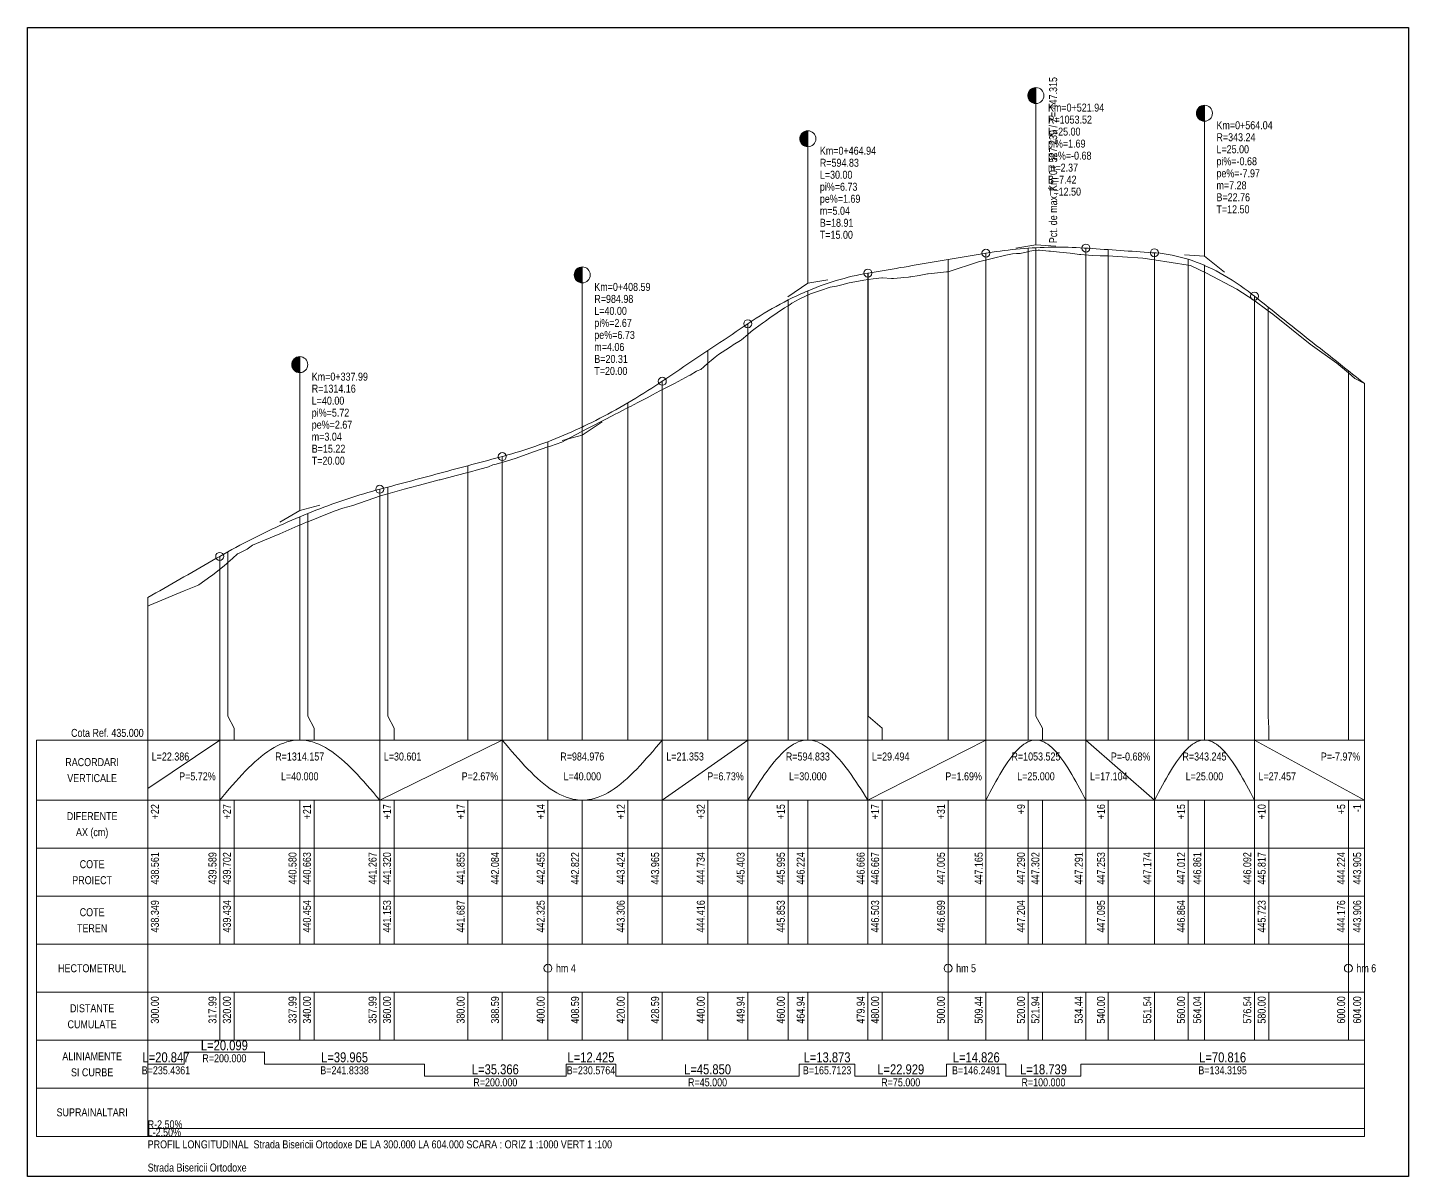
# Model space of a CAD drawing. Extents: x -600 to 1621, y -3670 to 287.
# Drawn here: x 425 to 770, y 0 to 287 of the extents above; entities that cross this region are included whole.
import ezdxf
from ezdxf.enums import TextEntityAlignment as Align

# ---------------------------------------------------------------- set-up
doc = ezdxf.new("R2010")
doc.units = 0
doc.layers.add('ARD-No Plot', color=7, linetype='Continuous', lineweight=0, plot=False)
doc.layers.add('Cartus', color=8, linetype='Continuous')
for name, color, linetype, lineweight in [('L-C. Ref', 7, 'Continuous', 0), ('L-cote-ex', 7, 'Continuous', 0), ('L-Cote-Pr', 7, 'Continuous', 0), ('L-Curbe', 7, 'Continuous', 0), ('L-Cut-Fill', 7, 'Continuous', 0), ('L-Design', 7, 'Continuous', 0), ('L-Exist', 7, 'Continuous', 0), ('L-LINES', 7, 'Continuous', 0), ('L-Min-Max', 7, 'Continuous', 0), ('L-Pante-Tran', 7, 'Continuous', 0), ('L-rac-Vert', 7, 'Continuous', 0), ('L-TEXT', 7, 'Continuous', 0)]:
    doc.layers.add(name, color=color, linetype=linetype, lineweight=lineweight)
doc.styles.add('Arial', font='arial.ttf', dxfattribs={"width": 0.8})

# ---------------------------------------------------------------- blocks, each defined once
blk = doc.blocks.new('A3_TRANSV_ALIN_TIRENA')
at = {"layer": 'Cartus'}
blk.add_lwpolyline([(0, 0), (0, 287), (345, 287), (345, 0)], close=True, dxfattribs=at)

msp = doc.modelspace()

# ---------------------------------------------------------------- linework, layer by layer
at = {"layer": 'L-Curbe'}
for p, q in [((455.01, 28), (464.12, 28)), ((464.12, 28), (464.12, 31)), ((464.12, 31), (484.22, 31)), ((484.22, 31), (484.22, 28)), ((484.22, 28), (524.19, 28)), ((524.19, 28), (524.19, 25)), ((559.55, 25), (559.55, 28)), ((559.55, 28), (571.98, 28)), ((571.98, 28), (571.98, 25)), ((617.83, 25), (617.83, 28)), ((617.83, 28), (631.7, 28)), ((631.7, 28), (631.7, 25)), ((654.63, 25), (654.63, 28)), ((654.63, 28), (669.46, 28)), ((669.46, 28), (669.46, 25)), ((688.19, 25), (688.19, 28)), ((688.19, 28), (759.01, 28)), ((524.19, 25), (559.55, 25)), ((571.98, 25), (617.83, 25)), ((631.7, 25), (654.63, 25)), ((669.46, 25), (688.19, 25))]:
    msp.add_line(p, q, dxfattribs=at)
at = {"layer": 'L-Design'}
msp.add_lwpolyline([(455.01, 144.61), (456.01, 145.18), (457.01, 145.75), (458.01, 146.32), (459.01, 146.89), (460.01, 147.47), (461.01, 148.04), (462.01, 148.61), (463.01, 149.18), (464.01, 149.75), (465.01, 150.32), (466.01, 150.9), (467.01, 151.47), (468.01, 152.04), (469.01, 152.61), (470.01, 153.18), (471.01, 153.75), (472.01, 154.33), (473, 154.89), (473.01, 154.9), (474.01, 155.46), (475.01, 156.02), (476.01, 156.58), (477.01, 157.12), (478.01, 157.66), (479.01, 158.19), (480.01, 158.71), (481.01, 159.23), (482.01, 159.73), (483.01, 160.23), (484.01, 160.72), (485.01, 161.21), (486.01, 161.68), (487.01, 162.15), (488.01, 162.61), (489.01, 163.07), (490.01, 163.51), (491.01, 163.95), (492.01, 164.38), (493, 164.8), (493.01, 164.81), (494.01, 165.22), (495.01, 165.63), (496.01, 166.03), (497.01, 166.42), (498.01, 166.81), (499.01, 167.18), (500.01, 167.55), (501.01, 167.92), (502.01, 168.27), (503.01, 168.62), (504.01, 168.96), (505.01, 169.29), (506.01, 169.61), (507.01, 169.93), (508.01, 170.24), (509.01, 170.54), (510.01, 170.83), (511.01, 171.12), (512.01, 171.4), (513, 171.67), (513.01, 171.67), (514.01, 171.94), (515.01, 172.2), (516.01, 172.47), (517.01, 172.74), (518.01, 173.01), (519.01, 173.27), (520.01, 173.54), (521.01, 173.81), (522.01, 174.07), (523.01, 174.34), (524.01, 174.61), (525.01, 174.88), (526.01, 175.14), (527.01, 175.41), (528.01, 175.68), (529.01, 175.95), (530.01, 176.21), (531.01, 176.48), (532.01, 176.75), (533.01, 177.01), (534.01, 177.28), (535.01, 177.55), (536.01, 177.82), (537.01, 178.08), (538.01, 178.35), (539.01, 178.62), (540.01, 178.88), (541.01, 179.15), (542.01, 179.42), (543.01, 179.69), (543.6, 179.84), (544.01, 179.95), (545.01, 180.23), (546.01, 180.52), (547.01, 180.81), (548.01, 181.12), (549.01, 181.44), (550.01, 181.76), (551.01, 182.1), (552.01, 182.45), (553.01, 182.81), (554.01, 183.17), (555.01, 183.55), (556.01, 183.94), (557.01, 184.34), (558.01, 184.75), (559.01, 185.17), (560.01, 185.59), (561.01, 186.03), (562.01, 186.48), (563.01, 186.94), (563.6, 187.22), (564.01, 187.41), (565.01, 187.89), (566.01, 188.38), (567.01, 188.88), (568.01, 189.39), (569.01, 189.91), (570.01, 190.44), (571.01, 190.98), (572.01, 191.53), (573.01, 192.09), (574.01, 192.66), (575.01, 193.24), (576.01, 193.83), (577.01, 194.44), (578.01, 195.05), (579.01, 195.67), (580.01, 196.3), (581.01, 196.94), (582.01, 197.6), (583.01, 198.26), (583.6, 198.65), (584.01, 198.93), (585.01, 199.6), (586.01, 200.28), (587.01, 200.95), (588.01, 201.62), (589.01, 202.3), (590.01, 202.97), (591.01, 203.64), (592.01, 204.32), (593.01, 204.99), (594.01, 205.66), (595.01, 206.34), (596.01, 207.01), (597.01, 207.68), (598.01, 208.36), (599.01, 209.03), (600.01, 209.7), (601.01, 210.37), (602.01, 211.05), (603.01, 211.72), (604.01, 212.39), (604.96, 213.03), (605.01, 213.07), (606.01, 213.73), (607.01, 214.38), (608.01, 215.01), (609.01, 215.62), (610.01, 216.22), (611.01, 216.8), (612.01, 217.36), (613.01, 217.91), (614.01, 218.44), (615.01, 218.95), (616.01, 219.45), (617.01, 219.93), (618.01, 220.39), (619.01, 220.83), (619.96, 221.24), (620.01, 221.26), (621.01, 221.67), (622.01, 222.07), (623.01, 222.45), (624.01, 222.81), (625.01, 223.15), (626.01, 223.48), (627.01, 223.79), (628.01, 224.09), (629.01, 224.36), (630.01, 224.62), (631.01, 224.87), (632.01, 225.09), (633.01, 225.3), (634.01, 225.5), (634.96, 225.66), (635.01, 225.67), (636.01, 225.84), (637.01, 226.01), (638.01, 226.18), (639.01, 226.35), (640.01, 226.52), (641.01, 226.69), (642.01, 226.86), (643.01, 227.03), (644.01, 227.19), (645.01, 227.36), (646.01, 227.53), (647.01, 227.7), (648.01, 227.87), (649.01, 228.04), (650.01, 228.21), (651.01, 228.38), (652.01, 228.55), (653.01, 228.72), (654.01, 228.88), (655.01, 229.05), (656.01, 229.22), (657.01, 229.39), (658.01, 229.56), (659.01, 229.73), (660.01, 229.9), (661.01, 230.07), (662.01, 230.24), (663.01, 230.41), (664.01, 230.57), (664.45, 230.65), (665.01, 230.74), (666.01, 230.9), (667.01, 231.05), (668.01, 231.19), (669.01, 231.32), (670.01, 231.44), (671.01, 231.55), (672.01, 231.65), (673.01, 231.75), (674.01, 231.83), (675.01, 231.9), (676.01, 231.97), (676.95, 232.02), (677.01, 232.02), (678.01, 232.07), (679.01, 232.1), (680.01, 232.13), (681.01, 232.14), (682.01, 232.15), (683.01, 232.15), (684.01, 232.14), (685.01, 232.12), (686.01, 232.08), (687.01, 232.04), (688.01, 231.99), (689.01, 231.94), (689.45, 231.91), (690.01, 231.87), (691.01, 231.8), (692.01, 231.73), (693.01, 231.66), (694.01, 231.59), (695.01, 231.53), (696.01, 231.46), (697.01, 231.39), (698.01, 231.32), (699.01, 231.25), (700.01, 231.18), (701.01, 231.12), (702.01, 231.05), (703.01, 230.98), (704.01, 230.91), (705.01, 230.84), (706.01, 230.77), (706.55, 230.74), (707.01, 230.7), (708.01, 230.61), (709.01, 230.48), (710.01, 230.33), (711.01, 230.14), (712.01, 229.93), (713.01, 229.69), (714.01, 229.42), (715.01, 229.12), (716.01, 228.79), (717.01, 228.43), (718.01, 228.04), (719.01, 227.63), (719.05, 227.61), (720.01, 227.18), (721.01, 226.7), (722.01, 226.2), (723.01, 225.67), (724.01, 225.11), (725.01, 224.51), (726.01, 223.89), (727.01, 223.24), (728.01, 222.56), (729.01, 221.86), (730.01, 221.12), (731.01, 220.35), (731.55, 219.92), (732.01, 219.56), (733.01, 218.76), (734.01, 217.97), (735.01, 217.17), (736.01, 216.37), (737.01, 215.58), (738.01, 214.78), (739.01, 213.98), (740.01, 213.19), (741.01, 212.39), (742.01, 211.59), (743.01, 210.8), (744.01, 210), (745.01, 209.2), (746.01, 208.41), (747.01, 207.61), (748.01, 206.81), (749.01, 206.02), (750.01, 205.22), (751.01, 204.42), (752.01, 203.63), (753.01, 202.83), (754.01, 202.03), (755.01, 201.24), (756.01, 200.44), (757.01, 199.64), (758.01, 198.85), (759.01, 198.05)], dxfattribs=at)
at = {"layer": 'L-Exist'}
for p, q in [((675.01, 231.04), (676.36, 231.34)), ((676.36, 231.34), (677.49, 231.4)), ((677.49, 231.4), (677.88, 231.42)), ((677.88, 231.42), (680.16, 231.19)), ((680.16, 231.19), (680.58, 231.14)), ((655.04, 226), (662.57, 228.51)), ((662.57, 228.51), (669.46, 230.15)), ((669.46, 230.15), (671.06, 230.51)), ((671.06, 230.51), (672.13, 230.55)), ((672.13, 230.55), (673.03, 230.57)), ((673.03, 230.57), (674.81, 231)), ((674.81, 231), (675.01, 231.04)), ((680.58, 231.14), (682.84, 230.91)), ((682.84, 230.91), (685.52, 230.61)), ((685.52, 230.61), (687.84, 230.32)), ((687.84, 230.32), (688.19, 230.3)), ((688.19, 230.3), (690.98, 230.08)), ((690.98, 230.08), (693.01, 230.01)), ((693.01, 230.01), (694.24, 230)), ((694.24, 230), (695.01, 229.95)), ((695.01, 229.95), (698.55, 229.75)), ((698.55, 229.75), (703.63, 229.42)), ((703.63, 229.42), (706.47, 229.01)), ((706.47, 229.01), (715.01, 227.64)), ((636.29, 224.21), (638.41, 224.47)), ((638.41, 224.47), (638.58, 224.46)), ((638.58, 224.46), (640.87, 224.35)), ((640.87, 224.35), (641.36, 224.32)), ((641.36, 224.32), (643.17, 224.49)), ((643.17, 224.49), (643.86, 224.54)), ((643.86, 224.54), (645.08, 224.69)), ((645.08, 224.69), (645.46, 224.72)), ((645.46, 224.72), (645.69, 224.73)), ((645.69, 224.73), (647.75, 225.1)), ((647.75, 225.1), (649.83, 225.45)), ((649.83, 225.45), (650.04, 225.47)), ((650.04, 225.47), (652.34, 225.73)), ((652.34, 225.73), (654.63, 225.96)), ((654.63, 225.96), (655.01, 225.99)), ((655.01, 225.99), (655.04, 226)), ((715.01, 227.64), (715.57, 227.55)), ((715.57, 227.55), (719.57, 225.63)), ((719.57, 225.63), (727.15, 221.63)), ((620.64, 220.49), (623.08, 221.36)), ((623.08, 221.36), (625.5, 222.18)), ((625.5, 222.18), (627.1, 222.37)), ((627.1, 222.37), (628.45, 222.7)), ((628.45, 222.7), (630.32, 223.25)), ((630.32, 223.25), (631.7, 223.5)), ((631.7, 223.5), (633.99, 223.88)), ((633.99, 223.88), (635.01, 224.03)), ((635.01, 224.03), (636.29, 224.21)), ((727.15, 221.63), (731.39, 218.94)), ((614.16, 216.98), (615.01, 217.53)), ((615.01, 217.53), (615.54, 217.86)), ((615.54, 217.86), (615.99, 218.13)), ((615.99, 218.13), (617.83, 219.18)), ((617.83, 219.18), (618.11, 219.34)), ((618.11, 219.34), (620.64, 220.49)), ((731.39, 218.94), (735.01, 216.23)), ((609.34, 213.7), (610.49, 214.52)), ((610.49, 214.52), (612.33, 215.77)), ((612.33, 215.77), (614.16, 216.98)), ((735.01, 216.23), (736.11, 215.41)), ((736.11, 215.41), (745.43, 207.91)), ((604.99, 210.34), (605.83, 211.04)), ((605.83, 211.04), (606.82, 211.81)), ((606.82, 211.81), (608.66, 213.2)), ((608.66, 213.2), (609.34, 213.7)), ((599.49, 206.53), (600.85, 207.39)), ((600.85, 207.39), (601.32, 207.71)), ((601.32, 207.71), (603.16, 208.85)), ((603.16, 208.85), (603.36, 208.97)), ((603.36, 208.97), (604.99, 210.34)), ((745.43, 207.91), (752.14, 203.2)), ((595.01, 203.16), (595.82, 203.86)), ((595.82, 203.86), (596.78, 204.67)), ((596.78, 204.67), (597.65, 205.3)), ((597.65, 205.3), (599.49, 206.53)), ((590.32, 200.07), (590.52, 200.18)), ((590.52, 200.18), (592.15, 201.15)), ((592.15, 201.15), (592.28, 201.22)), ((592.28, 201.22), (593.25, 201.59)), ((593.25, 201.59), (593.99, 202.26)), ((593.99, 202.26), (595.01, 203.16)), ((752.14, 203.2), (755.01, 200.76)), ((755.01, 200.76), (756.66, 199.36)), ((582.98, 196.28), (583.77, 196.7)), ((583.77, 196.7), (584.82, 197.21)), ((584.82, 197.21), (586.27, 197.9)), ((586.27, 197.9), (586.65, 198.11)), ((586.65, 198.11), (588.48, 199.1)), ((588.48, 199.1), (590.32, 200.07)), ((756.66, 199.36), (759.01, 198.06)), ((759.01, 198.06), (759.01, 198.06)), ((759.01, 198.06), (759.01, 198.06)), ((575.65, 192.38), (577.48, 193.32)), ((577.48, 193.32), (579.31, 194.25)), ((579.31, 194.25), (579.78, 194.49)), ((579.78, 194.49), (581.15, 195.26)), ((581.15, 195.26), (582.98, 196.28)), ((569.66, 189.27), (571.98, 190.48)), ((571.98, 190.48), (572.39, 190.7)), ((572.39, 190.7), (573.81, 191.44)), ((573.81, 191.44), (575.01, 192.06)), ((575.01, 192.06), (575.65, 192.38)), ((560.65, 184.6), (564.94, 186.81)), ((564.94, 186.81), (569.66, 189.27)), ((555.62, 182.46), (558.49, 183.45)), ((558.49, 183.45), (559.55, 184.01)), ((559.55, 184.01), (559.97, 184.23)), ((559.97, 184.23), (560.65, 184.6)), ((544.66, 178.69), (547.09, 179.41)), ((547.09, 179.41), (547.76, 179.66)), ((547.76, 179.66), (551.69, 181.08)), ((551.69, 181.08), (555.01, 182.25)), ((555.01, 182.25), (555.62, 182.46)), ((535.01, 175.87), (535.98, 176.12)), ((535.98, 176.12), (537.11, 176.43)), ((537.11, 176.43), (539.9, 177.22)), ((539.9, 177.22), (540.13, 177.28)), ((540.13, 177.28), (541.27, 177.77)), ((541.27, 177.77), (541.76, 177.86)), ((541.76, 177.86), (543.83, 178.46)), ((543.83, 178.46), (544.66, 178.69)), ((519.06, 171.73), (524.19, 173.04)), ((524.19, 173.04), (527.84, 173.98)), ((527.84, 173.98), (528.12, 174.05)), ((528.12, 174.05), (532.05, 175.08)), ((532.05, 175.08), (535.01, 175.87)), ((506.26, 167.61), (513.18, 169.99)), ((513.18, 169.99), (515.01, 170.53)), ((515.01, 170.53), (519.06, 171.73)), ((497.73, 164.64), (501.6, 166.2)), ((501.6, 166.2), (503.79, 166.93)), ((503.79, 166.93), (506.26, 167.61)), ((488.05, 160.55), (492.56, 162.56)), ((492.56, 162.56), (493.17, 162.8)), ((493.17, 162.8), (494.73, 163.42)), ((494.73, 163.42), (495.01, 163.54)), ((495.01, 163.54), (497.73, 164.64)), ((481.22, 157.71), (484.22, 158.95)), ((484.22, 158.95), (488.05, 160.55)), ((476.24, 154.38), (477.47, 155.51)), ((477.47, 155.51), (477.52, 155.53)), ((477.52, 155.53), (479.83, 156.69)), ((479.83, 156.69), (480.87, 157.45)), ((480.87, 157.45), (481.22, 157.71)), ((471.24, 150.22), (474.17, 152.64)), ((474.17, 152.64), (474.69, 153.07)), ((474.69, 153.07), (475.01, 153.34)), ((475.01, 153.34), (476.24, 154.38)), ((467.82, 147.79), (470.82, 149.92)), ((470.82, 149.92), (471.24, 150.22)), ((455.55, 142.75), (464.12, 146.26)), ((464.12, 146.26), (467.47, 147.65)), ((467.47, 147.65), (467.82, 147.79)), ((455.01, 142.49), (455.55, 142.75))]:
    msp.add_line(p, q, dxfattribs=at)
at = {"layer": 'L-LINES'}
for p, q in [((675.01, 109), (675.01, 231.9)), ((676.95, 115), (676.95, 232.02)), ((689.45, 109), (689.45, 231.91)), ((695.01, 109), (695.01, 231.53)), ((655.01, 109), (655.01, 229.05)), ((664.45, 109), (664.45, 230.65)), ((706.55, 109), (706.55, 230.74)), ((715.01, 109), (715.01, 229.12)), ((634.96, 109), (634.96, 225.66)), ((635.01, 115), (635.01, 225.67)), ((719.05, 109), (719.05, 227.61)), ((619.96, 109), (619.96, 221.24)), ((615.01, 109), (615.01, 218.95)), ((731.55, 109), (731.55, 219.92)), ((735.01, 115), (735.01, 217.17)), ((604.96, 109), (604.96, 213.03)), ((595.01, 109), (595.01, 206.34)), ((755.01, 109), (755.01, 201.24)), ((583.6, 109), (583.6, 198.65)), ((759.01, 109), (759.01, 198.06)), ((575.01, 109), (575.01, 193.24)), ((563.6, 109), (563.6, 187.22)), ((555.01, 109), (555.01, 183.55)), ((543.6, 109), (543.6, 179.84)), ((535.01, 109), (535.01, 177.55)), ((513, 109), (513, 171.67)), ((515.01, 115), (515.01, 172.2)), ((495.01, 115), (495.01, 165.63)), ((493, 109), (493, 164.8)), ((475.01, 115), (475.01, 156.02)), ((473, 109), (473, 154.89)), ((455.01, 109), (455.01, 144.61)), ((476.6, 112), (475.01, 115)), ((496.6, 112), (495.01, 115)), ((516.6, 112), (515.01, 115)), ((638.56, 112), (635.01, 115)), ((678.61, 112), (676.95, 115)), ((735.15, 112), (735.01, 115)), ((476.6, 109), (476.6, 112)), ((496.6, 109), (496.6, 112)), ((516.6, 109), (516.6, 112)), ((638.56, 109), (638.56, 112)), ((678.61, 109), (678.61, 112)), ((735.15, 109), (735.15, 112)), ((427.25, 94), (427.25, 109)), ((427.25, 109), (455.01, 109)), ((455.01, 109), (759.01, 109)), ((455.01, 94), (455.01, 109)), ((759.01, 94), (759.01, 109)), ((427.25, 82), (427.25, 94)), ((427.25, 94), (455.01, 94)), ((455.01, 94), (427.25, 94)), ((455.01, 94), (759.01, 94)), ((455.01, 82), (455.01, 94)), ((455.01, 94), (759.01, 94)), ((455.01, 82), (455.01, 94)), ((473, 82), (473, 94)), ((476.6, 82), (476.6, 94)), ((493, 82), (493, 94)), ((496.6, 82), (496.6, 94)), ((513, 82), (513, 94)), ((516.6, 82), (516.6, 94)), ((535.01, 82), (535.01, 94)), ((543.6, 82), (543.6, 94)), ((555.01, 82), (555.01, 94)), ((563.6, 82), (563.6, 94)), ((575.01, 82), (575.01, 94)), ((583.6, 82), (583.6, 94)), ((595.01, 82), (595.01, 94)), ((604.96, 82), (604.96, 94)), ((615.01, 82), (615.01, 94)), ((619.96, 82), (619.96, 94)), ((634.96, 82), (634.96, 94)), ((638.56, 82), (638.56, 94)), ((655.01, 82), (655.01, 94)), ((664.45, 82), (664.45, 94)), ((675.01, 82), (675.01, 94)), ((678.61, 82), (678.61, 94)), ((689.45, 82), (689.45, 94)), ((695.01, 82), (695.01, 94)), ((706.55, 82), (706.55, 94)), ((715.01, 82), (715.01, 94)), ((719.05, 82), (719.05, 94)), ((731.55, 82), (731.55, 94)), ((735.15, 82), (735.15, 94)), ((755.01, 82), (755.01, 94)), ((759.01, 82), (759.01, 94)), ((759.01, 82), (759.01, 94)), ((427.25, 70), (427.25, 82)), ((427.25, 82), (455.01, 82)), ((455.01, 82), (427.25, 82)), ((455.01, 82), (759.01, 82)), ((455.01, 82), (759.01, 82)), ((455.01, 70), (455.01, 82)), ((473, 70), (473, 82)), ((476.6, 70), (476.6, 82)), ((493, 70), (493, 82)), ((496.6, 70), (496.6, 82)), ((513, 70), (513, 82)), ((516.6, 70), (516.6, 82)), ((535.01, 70), (535.01, 82)), ((543.6, 70), (543.6, 82)), ((555.01, 70), (555.01, 82)), ((563.6, 70), (563.6, 82)), ((575.01, 70), (575.01, 82)), ((583.6, 70), (583.6, 82)), ((595.01, 70), (595.01, 82)), ((604.96, 70), (604.96, 82)), ((615.01, 70), (615.01, 82)), ((619.96, 70), (619.96, 82)), ((634.96, 70), (634.96, 82)), ((638.56, 70), (638.56, 82)), ((655.01, 70), (655.01, 82)), ((664.45, 70), (664.45, 82)), ((675.01, 70), (675.01, 82)), ((678.61, 70), (678.61, 82)), ((689.45, 70), (689.45, 82)), ((695.01, 70), (695.01, 82)), ((706.55, 70), (706.55, 82)), ((715.01, 70), (715.01, 82)), ((719.05, 70), (719.05, 82)), ((731.55, 70), (731.55, 82)), ((735.15, 70), (735.15, 82)), ((755.01, 70), (755.01, 82)), ((759.01, 70), (759.01, 82)), ((427.25, 58), (427.25, 70)), ((427.25, 70), (455.01, 70)), ((455.01, 70), (427.25, 70)), ((455.01, 70), (759.01, 70)), ((455.01, 70), (759.01, 70)), ((455.01, 58), (455.01, 70)), ((473, 58), (473, 70)), ((476.6, 58), (476.6, 70)), ((493, 58), (493, 70)), ((496.6, 58), (496.6, 70)), ((513, 58), (513, 70)), ((516.6, 58), (516.6, 70)), ((535.01, 58), (535.01, 70)), ((543.6, 58), (543.6, 70)), ((555.01, 58), (555.01, 70)), ((563.6, 58), (563.6, 70)), ((575.01, 58), (575.01, 70)), ((583.6, 58), (583.6, 70)), ((595.01, 58), (595.01, 70)), ((604.96, 58), (604.96, 70)), ((615.01, 58), (615.01, 70)), ((619.96, 58), (619.96, 70)), ((634.96, 58), (634.96, 70)), ((638.56, 58), (638.56, 70)), ((655.01, 58), (655.01, 70)), ((664.45, 58), (664.45, 70)), ((675.01, 58), (675.01, 70)), ((678.61, 58), (678.61, 70)), ((689.45, 58), (689.45, 70)), ((695.01, 58), (695.01, 70)), ((706.55, 58), (706.55, 70)), ((715.01, 58), (715.01, 70)), ((719.05, 58), (719.05, 70)), ((731.55, 58), (731.55, 70)), ((735.15, 58), (735.15, 70)), ((755.01, 58), (755.01, 70)), ((759.01, 58), (759.01, 70)), ((427.25, 46), (427.25, 58)), ((427.25, 58), (455.01, 58)), ((455.01, 58), (427.25, 58)), ((455.01, 58), (759.01, 58)), ((455.01, 46), (455.01, 58)), ((455.01, 58), (759.01, 58)), ((555.01, 46), (555.01, 58)), ((655.01, 46), (655.01, 58)), ((755.01, 46), (755.01, 58)), ((759.01, 46), (759.01, 58)), ((427.25, 34), (427.25, 46)), ((427.25, 46), (455.01, 46)), ((455.01, 46), (427.25, 46)), ((455.01, 46), (759.01, 46)), ((455.01, 46), (759.01, 46)), ((455.01, 34), (455.01, 46)), ((473, 34), (473, 46)), ((476.6, 34), (476.6, 46)), ((493, 34), (493, 46)), ((496.6, 34), (496.6, 46)), ((513, 34), (513, 46)), ((516.6, 34), (516.6, 46)), ((535.01, 34), (535.01, 46)), ((543.6, 34), (543.6, 46)), ((555.01, 34), (555.01, 46)), ((563.6, 34), (563.6, 46)), ((575.01, 34), (575.01, 46)), ((583.6, 34), (583.6, 46)), ((595.01, 34), (595.01, 46)), ((604.96, 34), (604.96, 46)), ((615.01, 34), (615.01, 46)), ((619.96, 34), (619.96, 46)), ((634.96, 34), (634.96, 46)), ((638.56, 34), (638.56, 46)), ((655.01, 34), (655.01, 46)), ((664.45, 34), (664.45, 46)), ((675.01, 34), (675.01, 46)), ((678.61, 34), (678.61, 46)), ((689.45, 34), (689.45, 46)), ((695.01, 34), (695.01, 46)), ((706.55, 34), (706.55, 46)), ((715.01, 34), (715.01, 46)), ((719.05, 34), (719.05, 46)), ((731.55, 34), (731.55, 46)), ((735.15, 34), (735.15, 46)), ((755.01, 34), (755.01, 46)), ((759.01, 34), (759.01, 46)), ((427.25, 22), (427.25, 34)), ((427.25, 34), (455.01, 34)), ((455.01, 34), (427.25, 34)), ((455.01, 34), (759.01, 34)), ((455.01, 22), (455.01, 34)), ((455.01, 34), (759.01, 34)), ((759.01, 22), (759.01, 34)), ((427.25, 10), (427.25, 22)), ((427.25, 22), (455.01, 22)), ((455.01, 22), (427.25, 22)), ((455.01, 22), (759.01, 22)), ((455.01, 10), (455.01, 22)), ((455.01, 22), (759.01, 22)), ((759.01, 10), (759.01, 22)), ((455.01, 10), (427.25, 10)), ((455.01, 10), (759.01, 10))]:
    msp.add_line(p, q, dxfattribs=at)
for centre in [(555.01, 52), (655.01, 52), (755.01, 52)]:
    msp.add_circle(centre, 1, dxfattribs=at)
at = {"layer": 'L-Pante-Tran'}
for p, q in [((455.01, 12), (475.01, 12)), ((455.01, 12), (475.01, 12)), ((475.01, 12), (495.01, 12)), ((475.01, 12), (495.01, 12)), ((495.01, 12), (515.01, 12)), ((495.01, 12), (515.01, 12)), ((515.01, 12), (535.01, 12)), ((515.01, 12), (535.01, 12)), ((535.01, 12), (555.01, 12)), ((535.01, 12), (555.01, 12)), ((555.01, 12), (575.01, 12)), ((555.01, 12), (575.01, 12)), ((575.01, 12), (595.01, 12)), ((575.01, 12), (595.01, 12)), ((595.01, 12), (615.01, 12)), ((595.01, 12), (615.01, 12)), ((615.01, 12), (635.01, 12)), ((615.01, 12), (635.01, 12)), ((635.01, 12), (655.01, 12)), ((635.01, 12), (655.01, 12)), ((655.01, 12), (675.01, 12)), ((655.01, 12), (675.01, 12)), ((675.01, 12), (695.01, 12)), ((675.01, 12), (695.01, 12)), ((695.01, 12), (715.01, 12)), ((695.01, 12), (715.01, 12)), ((715.01, 12), (735.01, 12)), ((715.01, 12), (735.01, 12)), ((735.01, 12), (755.01, 12)), ((735.01, 12), (755.01, 12)), ((755.01, 12), (759.01, 12)), ((755.01, 12), (759.01, 12))]:
    msp.add_line(p, q, dxfattribs=at)
at = {"layer": 'L-rac-Vert'}
for p, q in [((674.95, 270.1), (674.95, 269.94)), ((674.96, 270.25), (674.96, 269.78)), ((674.96, 270.18), (674.96, 269.86)), ((674.97, 270.33), (674.97, 269.71)), ((674.99, 270.41), (674.99, 269.63)), ((675, 270.49), (675, 269.55)), ((675.02, 270.56), (675.02, 269.48)), ((675.05, 270.64), (675.05, 269.4)), ((675.07, 270.71), (675.07, 269.33)), ((675.1, 270.78), (675.1, 269.25)), ((675.13, 270.86), (675.13, 269.18)), ((675.17, 270.93), (675.17, 269.11)), ((675.2, 271), (675.2, 269.04)), ((675.24, 271.06), (675.24, 268.97)), ((675.29, 271.13), (675.29, 268.91)), ((675.33, 271.19), (675.33, 268.84)), ((675.38, 271.26), (675.38, 268.78)), ((675.43, 271.32), (675.43, 268.72)), ((675.48, 271.38), (675.48, 268.66)), ((675.54, 271.43), (675.54, 268.6)), ((675.59, 271.49), (675.59, 268.55)), ((675.65, 271.54), (675.65, 268.5)), ((675.71, 271.59), (675.71, 268.45)), ((675.77, 271.64), (675.77, 268.4)), ((675.84, 271.68), (675.84, 268.36)), ((675.9, 271.72), (675.9, 268.31)), ((675.97, 271.76), (675.97, 268.27)), ((676.04, 271.8), (676.04, 268.24)), ((676.11, 271.84), (676.11, 268.2)), ((676.18, 271.87), (676.18, 268.17)), ((676.26, 271.9), (676.26, 268.14)), ((676.33, 271.92), (676.33, 268.12)), ((676.41, 271.94), (676.41, 268.09)), ((676.48, 271.96), (676.48, 268.07)), ((676.56, 271.98), (676.56, 268.06)), ((676.64, 271.99), (676.64, 268.04)), ((676.71, 272), (676.71, 268.03)), ((676.79, 272.01), (676.79, 268.02)), ((676.87, 272.02), (676.87, 268.02)), ((676.95, 232.76), (676.95, 272.02)), ((717.06, 265.76), (717.06, 265.45)), ((717.06, 265.69), (717.06, 265.53)), ((717.07, 265.84), (717.07, 265.37)), ((717.08, 265.92), (717.08, 265.29)), ((717.09, 266), (717.09, 265.22)), ((717.11, 266.07), (717.11, 265.14)), ((717.13, 266.15), (717.13, 265.06)), ((717.15, 266.22), (717.15, 264.99)), ((717.18, 266.3), (717.18, 264.91)), ((717.21, 266.37), (717.21, 264.84)), ((717.24, 266.44), (717.24, 264.77)), ((717.27, 266.51), (717.27, 264.7)), ((717.31, 266.58), (717.31, 264.63)), ((717.35, 266.65), (717.35, 264.56)), ((717.39, 266.72), (717.39, 264.5)), ((717.44, 266.78), (717.44, 264.43)), ((717.48, 266.85), (717.48, 264.37)), ((717.53, 266.91), (717.53, 264.31)), ((717.58, 266.96), (717.58, 264.25)), ((717.64, 267.02), (717.64, 264.19)), ((717.7, 267.08), (717.7, 264.14)), ((717.75, 267.13), (717.75, 264.09)), ((717.82, 267.18), (717.82, 264.04)), ((717.88, 267.22), (717.88, 263.99)), ((717.94, 267.27), (717.94, 263.94)), ((718.01, 267.31), (718.01, 263.9)), ((718.08, 267.35), (718.08, 263.86)), ((718.15, 267.39), (718.15, 263.82)), ((718.22, 267.42), (718.22, 263.79)), ((718.29, 267.45), (718.29, 263.76)), ((718.36, 267.48), (718.36, 263.73)), ((718.44, 267.51), (718.44, 263.7)), ((718.51, 267.53), (718.51, 263.68)), ((718.59, 267.55), (718.59, 263.66)), ((718.66, 267.57), (718.66, 263.65)), ((718.74, 267.58), (718.74, 263.63)), ((718.82, 267.59), (718.82, 263.62)), ((718.9, 267.6), (718.9, 263.61)), ((718.98, 267.61), (718.98, 263.61)), ((719.05, 229.88), (719.05, 267.61)), ((617.96, 259.4), (617.96, 259.08)), ((617.96, 259.32), (617.96, 259.16)), ((617.97, 259.47), (617.97, 259)), ((617.98, 259.55), (617.98, 258.93)), ((617.99, 259.63), (617.99, 258.85)), ((618.01, 259.71), (618.01, 258.77)), ((618.03, 259.78), (618.03, 258.7)), ((618.05, 259.86), (618.05, 258.62)), ((618.08, 259.93), (618.08, 258.55)), ((618.11, 260), (618.11, 258.47)), ((618.14, 260.08), (618.14, 258.4)), ((618.17, 260.15), (618.17, 258.33)), ((618.21, 260.22), (618.21, 258.26)), ((618.25, 260.28), (618.25, 258.19)), ((618.29, 260.35), (618.29, 258.13)), ((618.34, 260.41), (618.34, 258.06)), ((618.38, 260.48), (618.38, 258)), ((618.43, 260.54), (618.43, 257.94)), ((618.49, 260.6), (618.49, 257.88)), ((618.54, 260.65), (618.54, 257.83)), ((618.6, 260.71), (618.6, 257.77)), ((618.66, 260.76), (618.66, 257.72)), ((618.72, 260.81), (618.72, 257.67)), ((618.78, 260.86), (618.78, 257.62)), ((618.84, 260.9), (618.84, 257.58)), ((618.91, 260.94), (618.91, 257.53)), ((618.98, 260.98), (618.98, 257.49)), ((619.05, 261.02), (619.05, 257.46)), ((619.12, 261.06), (619.12, 257.42)), ((619.19, 261.09), (619.19, 257.39)), ((619.26, 261.12), (619.26, 257.36)), ((619.34, 261.14), (619.34, 257.34)), ((619.41, 261.16), (619.41, 257.31)), ((619.49, 261.18), (619.49, 257.29)), ((619.57, 261.2), (619.57, 257.28)), ((619.64, 261.21), (619.64, 257.26)), ((619.72, 261.23), (619.72, 257.25)), ((619.8, 261.23), (619.8, 257.25)), ((619.88, 261.24), (619.88, 257.24)), ((619.96, 223.13), (619.96, 261.24)), ((671.95, 231.92), (676.95, 232.76)), ((676.95, 232.76), (681.95, 232.42)), ((714.05, 230.22), (719.05, 229.88)), ((719.05, 229.88), (724.05, 225.9)), ((561.6, 225.3), (561.6, 225.14)), ((561.61, 225.38), (561.61, 225.06)), ((561.62, 225.45), (561.62, 224.98)), ((561.63, 225.53), (561.63, 224.91)), ((561.64, 225.61), (561.64, 224.83)), ((561.66, 225.69), (561.66, 224.75)), ((561.68, 225.76), (561.68, 224.68)), ((561.7, 225.84), (561.7, 224.6)), ((561.73, 225.91), (561.73, 224.53)), ((561.76, 225.98), (561.76, 224.45)), ((561.79, 226.06), (561.79, 224.38)), ((561.82, 226.13), (561.82, 224.31)), ((561.86, 226.2), (561.86, 224.24)), ((561.9, 226.26), (561.9, 224.17)), ((561.94, 226.33), (561.94, 224.11)), ((561.98, 226.39), (561.98, 224.04)), ((562.03, 226.46), (562.03, 223.98)), ((562.08, 226.52), (562.08, 223.92)), ((562.13, 226.58), (562.13, 223.86)), ((562.19, 226.63), (562.19, 223.8)), ((562.25, 226.69), (562.25, 223.75)), ((562.3, 226.74), (562.3, 223.7)), ((562.36, 226.79), (562.36, 223.65)), ((562.43, 226.84), (562.43, 223.6)), ((562.49, 226.88), (562.49, 223.56)), ((562.56, 226.92), (562.56, 223.51)), ((562.63, 226.96), (562.63, 223.47)), ((562.69, 227), (562.69, 223.44)), ((562.77, 227.03), (562.77, 223.4)), ((562.84, 227.07), (562.84, 223.37)), ((562.91, 227.1), (562.91, 223.34)), ((562.98, 227.12), (562.98, 223.32)), ((563.06, 227.14), (563.06, 223.29)), ((563.14, 227.16), (563.14, 223.27)), ((563.21, 227.18), (563.21, 223.26)), ((563.29, 227.19), (563.29, 223.24)), ((563.37, 227.2), (563.37, 223.23)), ((563.45, 227.21), (563.45, 223.22)), ((563.52, 227.22), (563.52, 223.22)), ((563.6, 185.19), (563.6, 227.22)), ((614.96, 219.76), (619.96, 223.13)), ((619.96, 223.13), (624.96, 223.98)), ((491.15, 203.57), (491.15, 202.04)), ((491.19, 203.64), (491.19, 201.96)), ((491.22, 203.71), (491.22, 201.89)), ((491.26, 203.78), (491.26, 201.82)), ((491.3, 203.85), (491.3, 201.76)), ((491.34, 203.91), (491.34, 201.69)), ((491.38, 203.98), (491.38, 201.63)), ((491.43, 204.04), (491.43, 201.56)), ((491.48, 204.1), (491.48, 201.5)), ((491.53, 204.16), (491.53, 201.44)), ((491.59, 204.22), (491.59, 201.39)), ((491.64, 204.27), (491.64, 201.33)), ((491.7, 204.32), (491.7, 201.28)), ((491.76, 204.37), (491.76, 201.23)), ((491.83, 204.42), (491.83, 201.18)), ((491.89, 204.46), (491.89, 201.14)), ((491.96, 204.51), (491.96, 201.1)), ((492.02, 204.55), (492.02, 201.06)), ((492.09, 204.58), (492.09, 201.02)), ((492.16, 204.62), (492.16, 200.99)), ((492.24, 204.65), (492.24, 200.95)), ((492.31, 204.68), (492.31, 200.93)), ((492.38, 204.7), (492.38, 200.9)), ((492.46, 204.73), (492.46, 200.88)), ((492.53, 204.75), (492.53, 200.86)), ((492.61, 204.76), (492.61, 200.84)), ((492.69, 204.78), (492.69, 200.83)), ((492.77, 204.79), (492.77, 200.82)), ((492.84, 204.8), (492.84, 200.81)), ((492.92, 204.8), (492.92, 200.8)), ((493, 166.32), (493, 204.8)), ((491, 202.88), (491, 202.72)), ((491.01, 202.96), (491.01, 202.64)), ((491.02, 203.04), (491.02, 202.57)), ((491.03, 203.11), (491.03, 202.49)), ((491.04, 203.19), (491.04, 202.41)), ((491.06, 203.27), (491.06, 202.33)), ((491.08, 203.34), (491.08, 202.26)), ((491.1, 203.42), (491.1, 202.18)), ((491.13, 203.49), (491.13, 202.11)), ((563.6, 185.19), (568.6, 188.55)), ((558.6, 183.85), (563.6, 185.19)), ((488, 163.47), (493, 166.32)), ((493, 166.32), (498, 167.66)), ((455.01, 96.94), (473, 109)), ((473, 94), (473, 109)), ((486.6, 107.14), (485.8, 106.66)), ((487.4, 107.57), (486.6, 107.14)), ((488.2, 107.95), (487.4, 107.57)), ((489, 108.27), (488.2, 107.95)), ((489.8, 108.53), (489, 108.27)), ((490.6, 108.73), (489.8, 108.53)), ((491.4, 108.88), (490.6, 108.73)), ((492.2, 108.97), (491.4, 108.88)), ((493, 109), (492.2, 108.97)), ((493.8, 108.97), (493, 109)), ((494.6, 108.88), (493.8, 108.97)), ((495.4, 108.73), (494.6, 108.88)), ((496.2, 108.53), (495.4, 108.73)), ((497, 108.27), (496.2, 108.53)), ((497.8, 107.95), (497, 108.27)), ((498.6, 107.57), (497.8, 107.95)), ((499.4, 107.14), (498.6, 107.57)), ((500.2, 106.66), (499.4, 107.14)), ((513, 94), (513, 109)), ((513, 94), (543.6, 109)), ((543.6, 94), (543.6, 109)), ((544.4, 108.06), (543.6, 109)), ((545.2, 107.12), (544.4, 108.06)), ((546, 106.19), (545.2, 107.12)), ((582, 107.12), (581.2, 106.19)), ((582.8, 108.06), (582, 107.12)), ((583.6, 109), (582.8, 108.06)), ((583.6, 94), (583.6, 109)), ((583.6, 94), (604.96, 109)), ((604.96, 94), (604.96, 109)), ((615.16, 107.14), (614.56, 106.66)), ((615.76, 107.57), (615.16, 107.14)), ((616.36, 107.95), (615.76, 107.57)), ((616.96, 108.27), (616.36, 107.95)), ((617.56, 108.53), (616.96, 108.27)), ((618.16, 108.73), (617.56, 108.53)), ((618.76, 108.88), (618.16, 108.73)), ((619.36, 108.97), (618.76, 108.88)), ((619.96, 109), (619.36, 108.97)), ((620.56, 108.97), (619.96, 109)), ((621.16, 108.88), (620.56, 108.97)), ((621.76, 108.73), (621.16, 108.88)), ((622.36, 108.53), (621.76, 108.73)), ((622.96, 108.27), (622.36, 108.53)), ((623.56, 107.95), (622.96, 108.27)), ((624.16, 107.57), (623.56, 107.95)), ((624.76, 107.14), (624.16, 107.57)), ((625.36, 106.66), (624.76, 107.14)), ((634.96, 94), (634.96, 109)), ((634.96, 94), (664.45, 109)), ((664.45, 94), (664.45, 109)), ((672.95, 107.14), (672.45, 106.66)), ((673.45, 107.57), (672.95, 107.14)), ((673.95, 107.95), (673.45, 107.57)), ((674.45, 108.27), (673.95, 107.95)), ((674.95, 108.53), (674.45, 108.27)), ((675.45, 108.73), (674.95, 108.53)), ((675.95, 108.88), (675.45, 108.73)), ((676.45, 108.97), (675.95, 108.88)), ((676.95, 109), (676.45, 108.97)), ((677.45, 108.97), (676.95, 109)), ((677.95, 108.88), (677.45, 108.97)), ((678.45, 108.73), (677.95, 108.88)), ((678.95, 108.53), (678.45, 108.73)), ((679.45, 108.27), (678.95, 108.53)), ((679.95, 107.95), (679.45, 108.27)), ((680.45, 107.57), (679.95, 107.95)), ((680.95, 107.14), (680.45, 107.57)), ((681.45, 106.66), (680.95, 107.14)), ((689.45, 94), (689.45, 109)), ((689.45, 109), (706.55, 94)), ((706.55, 94), (706.55, 109)), ((715.05, 107.14), (714.55, 106.66)), ((715.55, 107.57), (715.05, 107.14)), ((716.05, 107.95), (715.55, 107.57)), ((716.55, 108.27), (716.05, 107.95)), ((717.05, 108.53), (716.55, 108.27)), ((717.55, 108.73), (717.05, 108.53)), ((718.05, 108.88), (717.55, 108.73)), ((718.55, 108.97), (718.05, 108.88)), ((719.05, 109), (718.55, 108.97)), ((719.55, 108.97), (719.05, 109)), ((720.05, 108.88), (719.55, 108.97)), ((720.55, 108.73), (720.05, 108.88)), ((721.05, 108.53), (720.55, 108.73)), ((721.55, 108.27), (721.05, 108.53)), ((722.05, 107.95), (721.55, 108.27)), ((722.55, 107.57), (722.05, 107.95)), ((723.05, 107.14), (722.55, 107.57)), ((723.55, 106.66), (723.05, 107.14)), ((731.55, 94), (731.55, 109)), ((731.55, 109), (759.01, 94)), ((759.01, 94), (759.01, 109)), ((759.01, 108.06), (759.01, 109)), ((759.01, 107.12), (759.01, 108.06)), ((759.01, 106.19), (759.01, 107.12)), ((481.8, 103.56), (481, 102.82)), ((482.6, 104.27), (481.8, 103.56)), ((483.4, 104.93), (482.6, 104.27)), ((484.2, 105.56), (483.4, 104.93)), ((485, 106.14), (484.2, 105.56)), ((485.8, 106.66), (485, 106.14)), ((501, 106.14), (500.2, 106.66)), ((501.8, 105.56), (501, 106.14)), ((502.6, 104.93), (501.8, 105.56)), ((503.4, 104.27), (502.6, 104.93)), ((504.2, 103.56), (503.4, 104.27)), ((505, 102.82), (504.2, 103.56)), ((546.8, 105.27), (546, 106.19)), ((547.6, 104.36), (546.8, 105.27)), ((548.4, 103.48), (547.6, 104.36)), ((579.6, 104.36), (578.8, 103.48)), ((580.4, 105.27), (579.6, 104.36)), ((581.2, 106.19), (580.4, 105.27)), ((611.56, 103.56), (610.96, 102.82)), ((612.16, 104.27), (611.56, 103.56)), ((612.76, 104.93), (612.16, 104.27)), ((613.36, 105.56), (612.76, 104.93)), ((613.96, 106.14), (613.36, 105.56)), ((614.56, 106.66), (613.96, 106.14)), ((625.96, 106.14), (625.36, 106.66)), ((626.56, 105.56), (625.96, 106.14)), ((627.16, 104.93), (626.56, 105.56)), ((627.76, 104.27), (627.16, 104.93)), ((628.36, 103.56), (627.76, 104.27)), ((628.96, 102.82), (628.36, 103.56)), ((669.95, 103.56), (669.45, 102.82)), ((670.45, 104.27), (669.95, 103.56)), ((670.95, 104.93), (670.45, 104.27)), ((671.45, 105.56), (670.95, 104.93)), ((671.95, 106.14), (671.45, 105.56)), ((672.45, 106.66), (671.95, 106.14)), ((681.95, 106.14), (681.45, 106.66)), ((682.45, 105.56), (681.95, 106.14)), ((682.95, 104.93), (682.45, 105.56)), ((683.45, 104.27), (682.95, 104.93)), ((683.95, 103.56), (683.45, 104.27)), ((684.45, 102.82), (683.95, 103.56)), ((712.05, 103.56), (711.55, 102.82)), ((712.55, 104.27), (712.05, 103.56)), ((713.05, 104.93), (712.55, 104.27)), ((713.55, 105.56), (713.05, 104.93)), ((714.05, 106.14), (713.55, 105.56)), ((714.55, 106.66), (714.05, 106.14)), ((724.05, 106.14), (723.55, 106.66)), ((724.55, 105.56), (724.05, 106.14)), ((725.05, 104.93), (724.55, 105.56)), ((725.55, 104.27), (725.05, 104.93)), ((726.05, 103.56), (725.55, 104.27)), ((726.55, 102.82), (726.05, 103.56)), ((759.01, 105.27), (759.01, 106.19)), ((759.01, 104.36), (759.01, 105.27)), ((759.01, 103.48), (759.01, 104.36)), ((478.6, 100.39), (477.8, 99.52)), ((479.4, 101.23), (478.6, 100.39)), ((480.2, 102.04), (479.4, 101.23)), ((481, 102.82), (480.2, 102.04)), ((505.8, 102.04), (505, 102.82)), ((506.6, 101.23), (505.8, 102.04)), ((507.4, 100.39), (506.6, 101.23)), ((508.2, 99.52), (507.4, 100.39)), ((549.2, 102.61), (548.4, 103.48)), ((550, 101.77), (549.2, 102.61)), ((550.8, 100.96), (550, 101.77)), ((551.6, 100.18), (550.8, 100.96)), ((552.4, 99.44), (551.6, 100.18)), ((575.6, 100.18), (574.8, 99.44)), ((576.4, 100.96), (575.6, 100.18)), ((577.2, 101.77), (576.4, 100.96)), ((578, 102.61), (577.2, 101.77)), ((578.8, 103.48), (578, 102.61)), ((609.16, 100.39), (608.56, 99.52)), ((609.76, 101.23), (609.16, 100.39)), ((610.36, 102.04), (609.76, 101.23)), ((610.96, 102.82), (610.36, 102.04)), ((629.56, 102.04), (628.96, 102.82)), ((630.16, 101.23), (629.56, 102.04)), ((630.76, 100.39), (630.16, 101.23)), ((631.36, 99.52), (630.76, 100.39)), ((667.95, 100.39), (667.45, 99.52)), ((668.45, 101.23), (667.95, 100.39)), ((668.95, 102.04), (668.45, 101.23)), ((669.45, 102.82), (668.95, 102.04)), ((684.95, 102.04), (684.45, 102.82)), ((685.45, 101.23), (684.95, 102.04)), ((685.95, 100.39), (685.45, 101.23)), ((686.45, 99.52), (685.95, 100.39)), ((710.05, 100.39), (709.55, 99.52)), ((710.55, 101.23), (710.05, 100.39)), ((711.05, 102.04), (710.55, 101.23)), ((711.55, 102.82), (711.05, 102.04)), ((727.05, 102.04), (726.55, 102.82)), ((727.55, 101.23), (727.05, 102.04)), ((728.05, 100.39), (727.55, 101.23)), ((728.55, 99.52), (728.05, 100.39)), ((759.01, 102.61), (759.01, 103.48)), ((759.01, 101.77), (759.01, 102.61)), ((759.01, 100.96), (759.01, 101.77)), ((759.01, 100.18), (759.01, 100.96)), ((759.01, 99.44), (759.01, 100.18)), ((475.4, 96.81), (474.6, 95.88)), ((476.2, 97.73), (475.4, 96.81)), ((477, 98.64), (476.2, 97.73)), ((477.8, 99.52), (477, 98.64)), ((509, 98.64), (508.2, 99.52)), ((509.8, 97.73), (509, 98.64)), ((510.6, 96.81), (509.8, 97.73)), ((511.4, 95.88), (510.6, 96.81)), ((553.2, 98.73), (552.4, 99.44)), ((554, 98.07), (553.2, 98.73)), ((554.8, 97.44), (554, 98.07)), ((555.6, 96.86), (554.8, 97.44)), ((556.4, 96.34), (555.6, 96.86)), ((571.6, 96.86), (570.8, 96.34)), ((572.4, 97.44), (571.6, 96.86)), ((573.2, 98.07), (572.4, 97.44)), ((574, 98.73), (573.2, 98.07)), ((574.8, 99.44), (574, 98.73)), ((606.76, 96.81), (606.16, 95.88)), ((607.36, 97.73), (606.76, 96.81)), ((607.96, 98.64), (607.36, 97.73)), ((608.56, 99.52), (607.96, 98.64)), ((631.96, 98.64), (631.36, 99.52)), ((632.56, 97.73), (631.96, 98.64)), ((633.16, 96.81), (632.56, 97.73)), ((633.76, 95.88), (633.16, 96.81)), ((665.95, 96.81), (665.45, 95.88)), ((666.45, 97.73), (665.95, 96.81)), ((666.95, 98.64), (666.45, 97.73)), ((667.45, 99.52), (666.95, 98.64)), ((686.95, 98.64), (686.45, 99.52)), ((687.45, 97.73), (686.95, 98.64)), ((687.95, 96.81), (687.45, 97.73)), ((688.45, 95.88), (687.95, 96.81)), ((708.05, 96.81), (707.55, 95.88)), ((708.55, 97.73), (708.05, 96.81)), ((709.05, 98.64), (708.55, 97.73)), ((709.55, 99.52), (709.05, 98.64)), ((729.05, 98.64), (728.55, 99.52)), ((729.55, 97.73), (729.05, 98.64)), ((730.05, 96.81), (729.55, 97.73)), ((730.55, 95.88), (730.05, 96.81)), ((759.01, 98.73), (759.01, 99.44)), ((759.01, 98.07), (759.01, 98.73)), ((759.01, 97.44), (759.01, 98.07)), ((759.01, 96.86), (759.01, 97.44)), ((759.01, 96.34), (759.01, 96.86)), ((473.8, 94.94), (473, 94)), ((474.6, 95.88), (473.8, 94.94)), ((512.2, 94.94), (511.4, 95.88)), ((513, 94), (512.2, 94.94)), ((557.2, 95.86), (556.4, 96.34)), ((558, 95.43), (557.2, 95.86)), ((558.8, 95.05), (558, 95.43)), ((559.6, 94.73), (558.8, 95.05)), ((560.4, 94.47), (559.6, 94.73)), ((561.2, 94.27), (560.4, 94.47)), ((562, 94.12), (561.2, 94.27)), ((562.8, 94.03), (562, 94.12)), ((563.6, 94), (562.8, 94.03)), ((564.4, 94.03), (563.6, 94)), ((565.2, 94.12), (564.4, 94.03)), ((566, 94.27), (565.2, 94.12)), ((566.8, 94.47), (566, 94.27)), ((567.6, 94.73), (566.8, 94.47)), ((568.4, 95.05), (567.6, 94.73)), ((569.2, 95.43), (568.4, 95.05)), ((570, 95.86), (569.2, 95.43)), ((570.8, 96.34), (570, 95.86)), ((605.56, 94.94), (604.96, 94)), ((606.16, 95.88), (605.56, 94.94)), ((634.36, 94.94), (633.76, 95.88)), ((634.96, 94), (634.36, 94.94)), ((664.95, 94.94), (664.45, 94)), ((665.45, 95.88), (664.95, 94.94)), ((688.95, 94.94), (688.45, 95.88)), ((689.45, 94), (688.95, 94.94)), ((707.05, 94.94), (706.55, 94)), ((707.55, 95.88), (707.05, 94.94)), ((731.05, 94.94), (730.55, 95.88)), ((731.55, 94), (731.05, 94.94)), ((759.01, 95.86), (759.01, 96.34)), ((759.01, 95.43), (759.01, 95.86)), ((759.01, 95.05), (759.01, 95.43)), ((759.01, 94.73), (759.01, 95.05)), ((759.01, 94.47), (759.01, 94.73)), ((759.01, 94.27), (759.01, 94.47)), ((759.01, 94.12), (759.01, 94.27)), ((759.01, 94.03), (759.01, 94.12)), ((759.01, 94), (759.01, 94.03))]:
    msp.add_line(p, q, dxfattribs=at)
for centre, radius in [((676.95, 270.02), 2), ((719.05, 265.61), 2), ((619.96, 259.24), 2), ((664.45, 230.65), 1), ((689.45, 231.91), 1), ((706.55, 230.74), 1), ((563.6, 225.22), 2), ((634.96, 225.66), 1), ((731.55, 219.92), 1), ((604.96, 213.03), 1), ((493, 202.8), 2), ((583.6, 198.65), 1), ((543.6, 179.84), 1), ((513, 171.67), 1), ((473, 154.89), 1)]:
    msp.add_circle(centre, radius, dxfattribs=at)

# ---------------------------------------------------------------- block references
at = {"layer": 'L-LINES'}
msp.add_blockref('A3_TRANSV_ALIN_TIRENA', (425.01, 0), dxfattribs=at)

# ---------------------------------------------------------------- texts
at = {"layer": 'ARD-No Plot', "style": 'Arial', "width": 0.8}
msp.add_text('Strada Bisericii Ortodoxe', height=2, dxfattribs=at).set_placement((455.01, 1.2))
at = {"layer": 'L-C. Ref', "style": 'Arial', "width": 0.8}
msp.add_text('Cota Ref. 435.000', height=2, dxfattribs=at).set_placement((454.01, 109.8), align=Align.RIGHT)
at = {"layer": 'L-cote-ex', "style": 'Arial', "width": 0.8}
for s, p in [('438.349', (457.81, 69)), ('439.434', (475.8, 69)), ('440.454', (495.8, 69)), ('441.153', (515.8, 69)), ('441.687', (534.21, 69)), ('442.325', (554.21, 69)), ('443.306', (574.21, 69)), ('444.416', (594.21, 69)), ('445.853', (614.21, 69)), ('446.503', (637.76, 69)), ('446.699', (654.21, 69)), ('447.204', (674.21, 69)), ('447.095', (694.21, 69)), ('446.864', (714.21, 69)), ('445.723', (734.35, 69)), ('444.176', (754.21, 69)), ('443.906', (758.21, 69)), ('443.906', (758.21, 69)), ('443.906', (758.21, 69))]:
    msp.add_text(s, height=2, rotation=90, dxfattribs=at).set_placement(p, align=Align.RIGHT)
at = {"layer": 'L-Cote-Pr', "style": 'Arial', "width": 0.8}
for s, p in [('438.561', (457.81, 81)), ('439.589', (472.2, 81)), ('439.702', (475.8, 81)), ('440.580', (492.2, 81)), ('440.663', (495.8, 81)), ('441.267', (512.2, 81)), ('441.320', (515.8, 81)), ('441.855', (534.21, 81)), ('442.084', (542.8, 81)), ('442.455', (554.21, 81)), ('442.822', (562.8, 81)), ('443.424', (574.21, 81)), ('443.965', (582.8, 81)), ('444.734', (594.21, 81)), ('445.403', (604.16, 81)), ('445.995', (614.21, 81)), ('446.224', (619.16, 81)), ('446.666', (634.16, 81)), ('446.667', (637.76, 81)), ('447.005', (654.21, 81)), ('447.165', (663.65, 81)), ('447.290', (674.21, 81)), ('447.302', (677.81, 81)), ('447.291', (688.65, 81)), ('447.253', (694.21, 81)), ('447.174', (705.75, 81)), ('447.012', (714.21, 81)), ('446.861', (718.25, 81)), ('446.092', (730.75, 81)), ('445.817', (734.35, 81)), ('444.224', (754.21, 81)), ('443.905', (758.21, 81))]:
    msp.add_text(s, height=2, rotation=90, dxfattribs=at).set_placement(p, align=Align.RIGHT)
for s, p in [('COTE', (441.13, 77)), ('PROIECT', (441.13, 73))]:
    msp.add_text(s, height=2, dxfattribs=at).set_placement(p, align=Align.CENTER)
at = {"layer": 'L-Cut-Fill', "style": 'Arial', "width": 0.8}
for s, p in [('DIFERENTE', (441.13, 89)), ('AX (cm)', (441.13, 85))]:
    msp.add_text(s, height=2, dxfattribs=at).set_placement(p, align=Align.CENTER)
for s, p in [('+22', (457.81, 93)), ('+27', (475.8, 93)), ('+21', (495.8, 93)), ('+17', (515.8, 93)), ('+17', (534.21, 93)), ('+14', (554.21, 93)), ('+12', (574.21, 93)), ('+32', (594.21, 93)), ('+15', (614.21, 93)), ('+17', (637.76, 93)), ('+31', (654.21, 93)), ('+9', (674.21, 93)), ('+16', (694.21, 93)), ('+15', (714.21, 93)), ('+10', (734.35, 93)), ('+5', (754.21, 93)), ('-1', (758.21, 93))]:
    msp.add_text(s, height=2, rotation=90, dxfattribs=at).set_placement(p, align=Align.RIGHT)
at = {"layer": 'L-Min-Max', "style": 'Arial', "width": 0.8}
msp.add_text('Pct. de max. Km 0+ 527.239 / Z= 447.315', height=2, rotation=90, dxfattribs=at).set_placement((682.25, 233.15))
at = {"layer": 'L-rac-Vert', "style": 'Arial', "width": 0.8}
for s, p in [('Km=0+521.94', (679.95, 266.02)), ('R=1053.52', (679.95, 263.02)), ('Km=0+564.04', (722.05, 261.61)), ('pi%=1.69', (679.95, 257.02)), ('L=25.00', (679.95, 260.02)), ('R=343.24', (722.05, 258.61)), ('Km=0+464.94', (622.96, 255.24)), ('pe%=-0.68', (679.95, 254.02)), ('L=25.00', (722.05, 255.61)), ('R=594.83', (622.96, 252.24)), ('m=2.37', (679.95, 251.02)), ('pi%=-0.68', (722.05, 252.61)), ('L=30.00', (622.96, 249.24)), ('B=7.42', (679.95, 248.02)), ('pe%=-7.97', (722.05, 249.61)), ('m=7.28', (722.05, 246.61)), ('pi%=6.73', (622.96, 246.24)), ('pe%=1.69', (622.96, 243.24)), ('T=12.50', (679.95, 245.02)), ('B=22.76', (722.05, 243.61)), ('m=5.04', (622.96, 240.24)), ('T=12.50', (722.05, 240.61)), ('B=18.91', (622.96, 237.24)), ('T=15.00', (622.96, 234.24)), ('Km=0+408.59', (566.6, 221.22)), ('R=984.98', (566.6, 218.22)), ('pi%=2.67', (566.6, 212.22)), ('L=40.00', (566.6, 215.22)), ('pe%=6.73', (566.6, 209.22)), ('m=4.06', (566.6, 206.22)), ('B=20.31', (566.6, 203.22)), ('Km=0+337.99', (496, 198.8)), ('T=20.00', (566.6, 200.22)), ('R=1314.16', (496, 195.8)), ('L=40.00', (496, 192.8)), ('pi%=5.72', (496, 189.8)), ('pe%=2.67', (496, 186.8)), ('m=3.04', (496, 183.8)), ('T=20.00', (496, 177.8)), ('B=15.22', (496, 180.8)), ('L=22.386', (456.01, 103.9)), ('L=30.601', (514, 103.9)), ('L=21.353', (584.6, 103.9)), ('L=29.494', (635.96, 103.9)), ('L=17.104', (690.45, 98.95)), ('L=27.457', (732.55, 98.95))]:
    msp.add_text(s, height=2, dxfattribs=at).set_placement(p)
for s, p in [('RACORDARI', (441.13, 102.5)), ('R=1314.157', (493, 103.9)), ('R=984.976', (563.6, 103.9)), ('R=594.833', (619.96, 103.9)), ('R=1053.525', (676.95, 103.9)), ('R=343.245', (719.05, 103.9)), ('VERTICALE', (441.13, 98.5)), ('L=40.000', (493, 98.95)), ('L=40.000', (563.6, 98.95)), ('L=30.000', (619.96, 98.95)), ('L=25.000', (676.95, 98.95)), ('L=25.000', (719.05, 98.95))]:
    msp.add_text(s, height=2, dxfattribs=at).set_placement(p, align=Align.CENTER)
for s, p in [('P=-0.68%', (705.55, 103.9)), ('P=-7.97%', (758.01, 103.9)), ('P=5.72%', (472, 98.95)), ('P=2.67%', (542.6, 98.95)), ('P=6.73%', (603.96, 98.95)), ('P=1.69%', (663.45, 98.95))]:
    msp.add_text(s, height=2, dxfattribs=at).set_placement(p, align=Align.RIGHT)
at = {"layer": 'L-TEXT', "style": 'Arial', "width": 0.8}
for s, p in [('COTE', (441.13, 65)), ('TEREN', (441.13, 61)), ('HECTOMETRUL', (441.13, 51)), ('DISTANTE', (441.13, 41)), ('CUMULATE', (441.13, 37)), ('ALINIAMENTE', (441.13, 29)), ('SI CURBE', (441.13, 25)), ('SUPRAINALTARI', (441.13, 15))]:
    msp.add_text(s, height=2, dxfattribs=at).set_placement(p, align=Align.CENTER)
for s, p in [('hm 4', (557.01, 51)), ('hm 5', (657.01, 51)), ('hm 6', (757.01, 51)), ('R-2.50%', (455.01, 12)), ('L-2.50%', (455.01, 10)), ('PROFIL LONGITUDINAL  Strada Bisericii Ortodoxe DE LA 300.000 LA 604.000 SCARA : ORIZ 1 :1000 VERT 1 :100', (455.01, 7))]:
    msp.add_text(s, height=2, dxfattribs=at).set_placement(p)
for s, p in [('300.00', (457.81, 45)), ('317.99', (472.2, 45)), ('320.00', (475.8, 45)), ('337.99', (492.2, 45)), ('340.00', (495.8, 45)), ('357.99', (512.2, 45)), ('360.00', (515.8, 45)), ('380.00', (534.21, 45)), ('388.59', (542.8, 45)), ('400.00', (554.21, 45)), ('408.59', (562.8, 45)), ('420.00', (574.21, 45)), ('428.59', (582.8, 45)), ('440.00', (594.21, 45)), ('449.94', (604.16, 45)), ('460.00', (614.21, 45)), ('464.94', (619.16, 45)), ('479.94', (634.16, 45)), ('480.00', (637.76, 45)), ('500.00', (654.21, 45)), ('509.44', (663.65, 45)), ('520.00', (674.21, 45)), ('521.94', (677.81, 45)), ('534.44', (688.65, 45)), ('540.00', (694.21, 45)), ('551.54', (705.75, 45)), ('560.00', (714.21, 45)), ('564.04', (718.25, 45)), ('576.54', (730.75, 45)), ('580.00', (734.35, 45)), ('600.00', (754.21, 45)), ('604.00', (758.21, 45))]:
    msp.add_text(s, height=2, rotation=90, dxfattribs=at).set_placement(p, align=Align.RIGHT)
for s, height, rotation, p in [('L=20.099', 2.5, 0, (474.17, 31.5)), ('L=20.847', 2.5, 0, (459.57, 28.5)), ('R=200.000', 2, 0, (474.17, 28.5)), ('L=39.965', 2.5, 0, (504.2, 28.5)), ('L=35.366', 2.5, 0, (541.87, 25.5)), ('L=12.425', 2.5, 0, (565.77, 28.5)), ('L=45.850', 2.5, 0, (594.9, 25.5)), ('L=13.873', 2.5, 0, (624.76, 28.5)), ('L=22.929', 2.5, 0, (643.17, 25.5)), ('L=14.826', 2.5, 0, (662.04, 28.5)), ('L=18.739', 2.5, 0, (678.83, 25.5)), ('L=70.816', 2.5, 360, (723.6, 28.5)), ('B=235.4361', 2, 0, (459.57, 25.5)), ('B=241.8338', 2, 0, (504.2, 25.5)), ('R=200.000', 2, 0, (541.87, 22.5)), ('B=230.5764', 2, 0, (565.77, 25.5)), ('R=45.000', 2, 0, (594.9, 22.5)), ('B=165.7123', 2, 0, (624.76, 25.5)), ('R=75.000', 2, 0, (643.17, 22.5)), ('B=146.2491', 2, 0, (662.04, 25.5)), ('R=100.000', 2, 0, (678.83, 22.5)), ('B=134.3195', 2, 360, (723.6, 25.5))]:
    msp.add_text(s, height=height, rotation=rotation, dxfattribs=at).set_placement(p, align=Align.CENTER)

doc.saveas('drawing.dxf')
